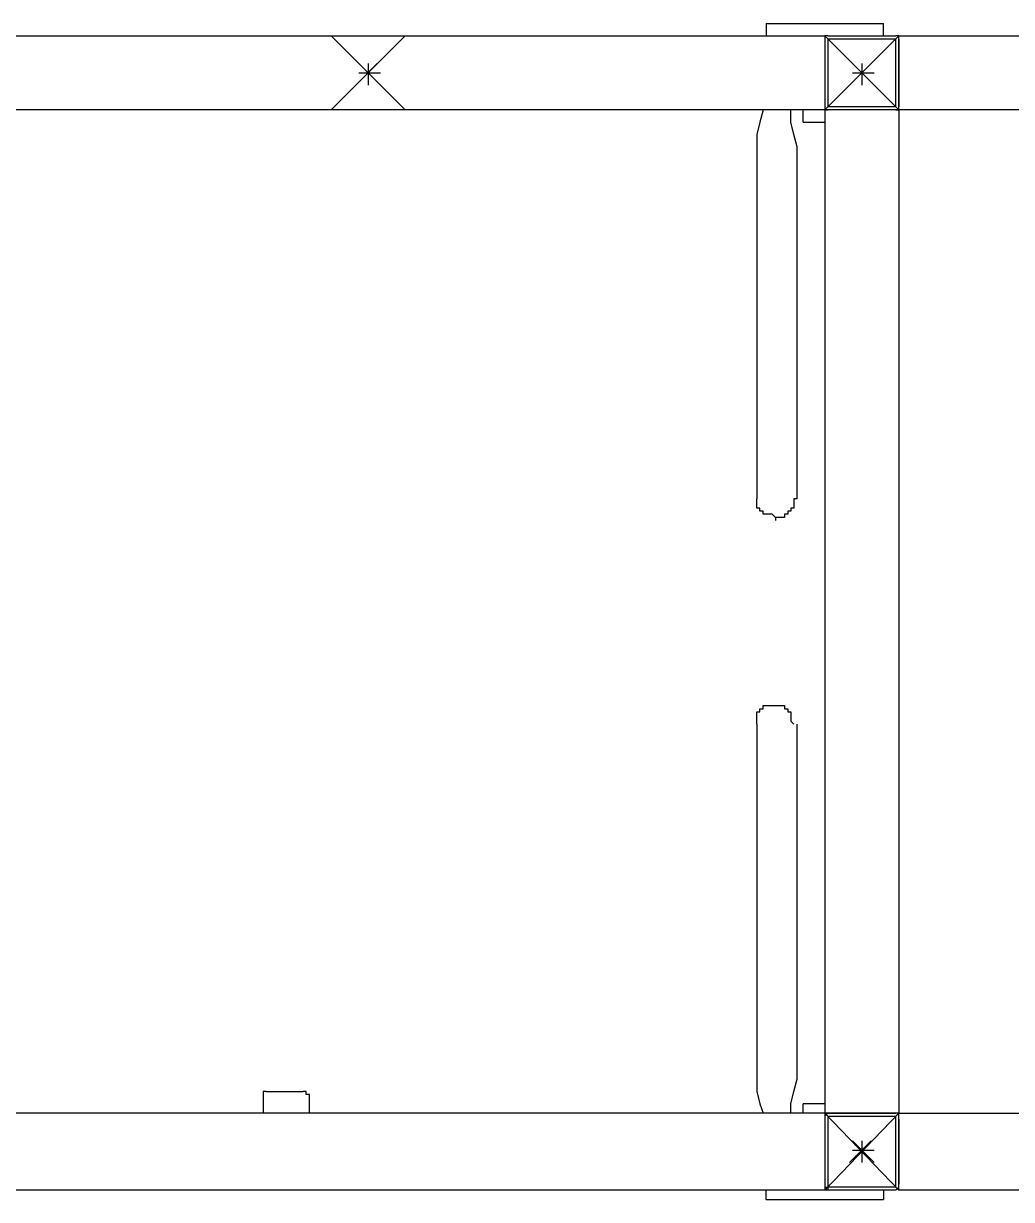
# Model space of a CAD drawing. Extents: x 855 to 1547, y 199 to 1196.
# Drawn here: x 952.09 to 985.07, y 561.8 to 601.05 of the extents above; entities that cross this region are included whole.
import ezdxf

# ---------------------------------------------------------------- set-up
doc = ezdxf.new("R2010")
doc.units = 0
doc.layers.add('2345-64C-02_Sort_layout', color=7, linetype='CONTINUOUS')

msp = doc.modelspace()

# ---------------------------------------------------------------- linework, layer by layer
at = {"layer": '2345-64C-02_Sort_layout', "color": 7}
for points in [[(976.88427, 601.04762), (980.79884, 601.04762)], [(976.88427, 601.04762), (976.88427, 600.63556)], [(980.79884, 600.63556), (980.79884, 601.04762)], [(897.35663, 600.63556), (978.84156, 600.63556), (978.84156, 600.53255)], [(962.35914, 600.63556), (964.83151, 598.1632)], [(962.35914, 598.1632), (964.83151, 600.63556)], [(978.94457, 600.63556), (978.84156, 600.63556), (978.84156, 600.53255)], [(978.94457, 600.63556), (978.84156, 600.63556)], [(978.84156, 598.1632), (981.31392, 600.63556)], [(978.84156, 600.63556), (981.31392, 598.1632)], [(978.84156, 600.53255), (978.84156, 598.26621)], [(978.84156, 600.53255), (978.84156, 598.26621)], [(978.94457, 600.63556), (981.2109, 600.63556)], [(978.94457, 600.53255), (978.94457, 598.26621)], [(978.94457, 600.53255), (981.2109, 600.53255)], [(981.31392, 600.53255), (981.31392, 600.63556), (981.2109, 600.63556)], [(981.2109, 598.26621), (981.2109, 600.53255)], [(981.31392, 600.63556), (1084.32899, 600.63556), (1084.32899, 600.53255)], [(981.31392, 600.53255), (981.31392, 600.63556)], [(981.31392, 600.53255), (981.31392, 598.26621)], [(981.31392, 598.26621), (981.31392, 600.53255)], [(963.90437, 599.70842), (963.18326, 598.98732)], [(963.28628, 599.70842), (964.00739, 598.98732)], [(963.28628, 599.39938), (964.00739, 599.39938)], [(963.59532, 599.70842), (963.59532, 598.98732)], [(980.38678, 599.70842), (979.66568, 598.98732)], [(979.76869, 599.70842), (980.4898, 598.98732)], [(979.76869, 599.39938), (980.4898, 599.39938)], [(980.07774, 599.70842), (980.07774, 598.98732)], [(978.84156, 598.1632), (917.34156, 598.1632)], [(976.78125, 598.1632), (976.67824, 597.75114), (976.57522, 597.33908), (976.57522, 596.92702), (976.57522, 596.51496)], [(977.91442, 596.51496), (977.91442, 596.92702), (977.81141, 597.33908), (977.70839, 597.75114), (977.70839, 598.1632)], [(978.12045, 597.75114), (978.12045, 598.1632)], [(978.84156, 598.26621), (978.84156, 598.1632), (978.94457, 598.1632)], [(978.84156, 598.26621), (978.84156, 598.1632)], [(978.84156, 598.1632), (978.84156, 564.6833)], [(981.31392, 598.1632), (978.84156, 598.1632)], [(978.94457, 598.26621), (978.94457, 598.26621)], [(981.2109, 598.26621), (978.94457, 598.26621)], [(981.2109, 598.1632), (978.94457, 598.1632)], [(981.2109, 598.26621), (981.2109, 598.26621)], [(981.2109, 598.1632), (981.31392, 598.1632), (981.31392, 598.26621)], [(1084.32899, 598.26621), (1084.32899, 598.1632), (981.31392, 598.1632), (981.31392, 598.26621)], [(981.31392, 598.1632), (981.31392, 564.6833)], [(978.12045, 597.75114), (978.84156, 597.75114)], [(976.57522, 596.72099), (976.57522, 596.41194)], [(977.91442, 596.41194), (977.91442, 596.72099)], [(976.57522, 596.51496), (976.57522, 588.89184)], [(977.91442, 588.89184), (977.91442, 596.51496)], [(976.57522, 588.89184), (976.57522, 585.1833)], [(977.91442, 585.1833), (977.91442, 588.89184)], [(977.19331, 584.56521), (977.0903, 584.66822), (976.78125, 584.66822), (976.78125, 584.77124), (976.67824, 584.77124), (976.67824, 584.87425), (976.57522, 584.87425), (976.57522, 585.1833)], [(977.91442, 585.1833), (977.81141, 585.1833), (977.81141, 584.87425), (977.70839, 584.87425), (977.70839, 584.77124), (977.60538, 584.77124), (977.60538, 584.66822), (977.50236, 584.66822), (977.50236, 584.56521), (977.19331, 584.56521), (977.19331, 584.46219)], [(976.57522, 577.6632), (976.57522, 578.07526), (976.67824, 578.07526), (976.67824, 578.17827), (976.78125, 578.17827), (976.78125, 578.28129), (977.19331, 578.28129)], [(977.19331, 578.28129), (977.50236, 578.28129), (977.50236, 578.17827), (977.60538, 578.17827), (977.60538, 578.07526), (977.70839, 578.07526), (977.70839, 577.76621), (977.81141, 577.6632)], [(976.57522, 577.6632), (976.57522, 573.95466)], [(977.91442, 573.95466), (977.91442, 577.6632)], [(976.57522, 573.95466), (976.57522, 566.22853)], [(977.91442, 566.22853), (977.91442, 573.95466)], [(976.57522, 566.33154), (976.57522, 566.12551)], [(976.57522, 566.22853), (976.57522, 565.81646), (976.57522, 565.4044), (976.67824, 564.99234), (976.78125, 564.6833)], [(977.70839, 564.6833), (977.70839, 564.99234), (977.81141, 565.4044), (977.91442, 565.81646), (977.91442, 566.22853)], [(977.91442, 566.12551), (977.91442, 566.33154)], [(960.19583, 565.4044), (960.09281, 565.4044), (960.09281, 565.30139)], [(960.09281, 565.30139), (960.09281, 564.6833)], [(960.19583, 565.4044), (961.43201, 565.4044)], [(961.63804, 565.30139), (961.53502, 565.30139), (961.53502, 565.4044), (961.43201, 565.4044)], [(961.63804, 564.6833), (961.63804, 565.30139)], [(978.84156, 564.99234), (978.12045, 564.99234)], [(978.12045, 564.6833), (978.12045, 564.99234)], [(978.84156, 564.6833), (917.34156, 564.6833)], [(978.84156, 564.6833), (978.84156, 562.10792), (917.34156, 562.10792)], [(978.94457, 564.6833), (978.84156, 564.58028), (978.84156, 564.47727)], [(981.31392, 564.6833), (978.84156, 564.6833)], [(978.84156, 562.10792), (981.31392, 564.6833)], [(981.31392, 562.10792), (978.84156, 564.6833)], [(978.84156, 564.47727), (978.84156, 562.31395)], [(978.94457, 564.6833), (981.2109, 564.6833)], [(978.94457, 564.58028), (978.94457, 564.47727)], [(978.94457, 564.58028), (981.2109, 564.58028)], [(978.94457, 564.47727), (978.94457, 562.31395)], [(981.31392, 564.47727), (981.31392, 564.6833), (981.2109, 564.6833)], [(981.2109, 564.47727), (981.2109, 564.58028)], [(981.2109, 562.31395), (981.2109, 564.47727)], [(981.31392, 564.6833), (1084.32899, 564.6833), (1084.32899, 564.47727)], [(981.31392, 564.47727), (981.31392, 564.6833)], [(981.31392, 564.47727), (981.31392, 562.31395)], [(981.31392, 562.31395), (981.31392, 564.47727)], [(980.38678, 563.75616), (979.66568, 563.03506)], [(979.76869, 563.75616), (980.4898, 563.03506)], [(980.07774, 563.75616), (980.07774, 563.03506)], [(979.76869, 563.44712), (980.4898, 563.44712)], [(976.88427, 561.79888), (976.88427, 562.10792)], [(978.84156, 562.31395), (978.84156, 562.21094), (978.94457, 562.21094), (978.94457, 562.10792)], [(978.94457, 562.10792), (978.84156, 562.10792)], [(978.94457, 562.31395), (978.94457, 562.21094)], [(981.2109, 562.21094), (978.94457, 562.21094)], [(981.2109, 562.10792), (978.94457, 562.10792)], [(980.79884, 562.10792), (980.79884, 561.79888)], [(981.2109, 562.21094), (981.2109, 562.31395)], [(981.2109, 562.10792), (981.31392, 562.21094), (981.31392, 562.31395)], [(1084.32899, 562.31395), (1084.32899, 562.10792), (981.31392, 562.10792), (981.31392, 562.31395)], [(976.88427, 561.79888), (980.79884, 561.79888)]]:
    msp.add_lwpolyline(points, dxfattribs=at)

doc.saveas('drawing.dxf')
